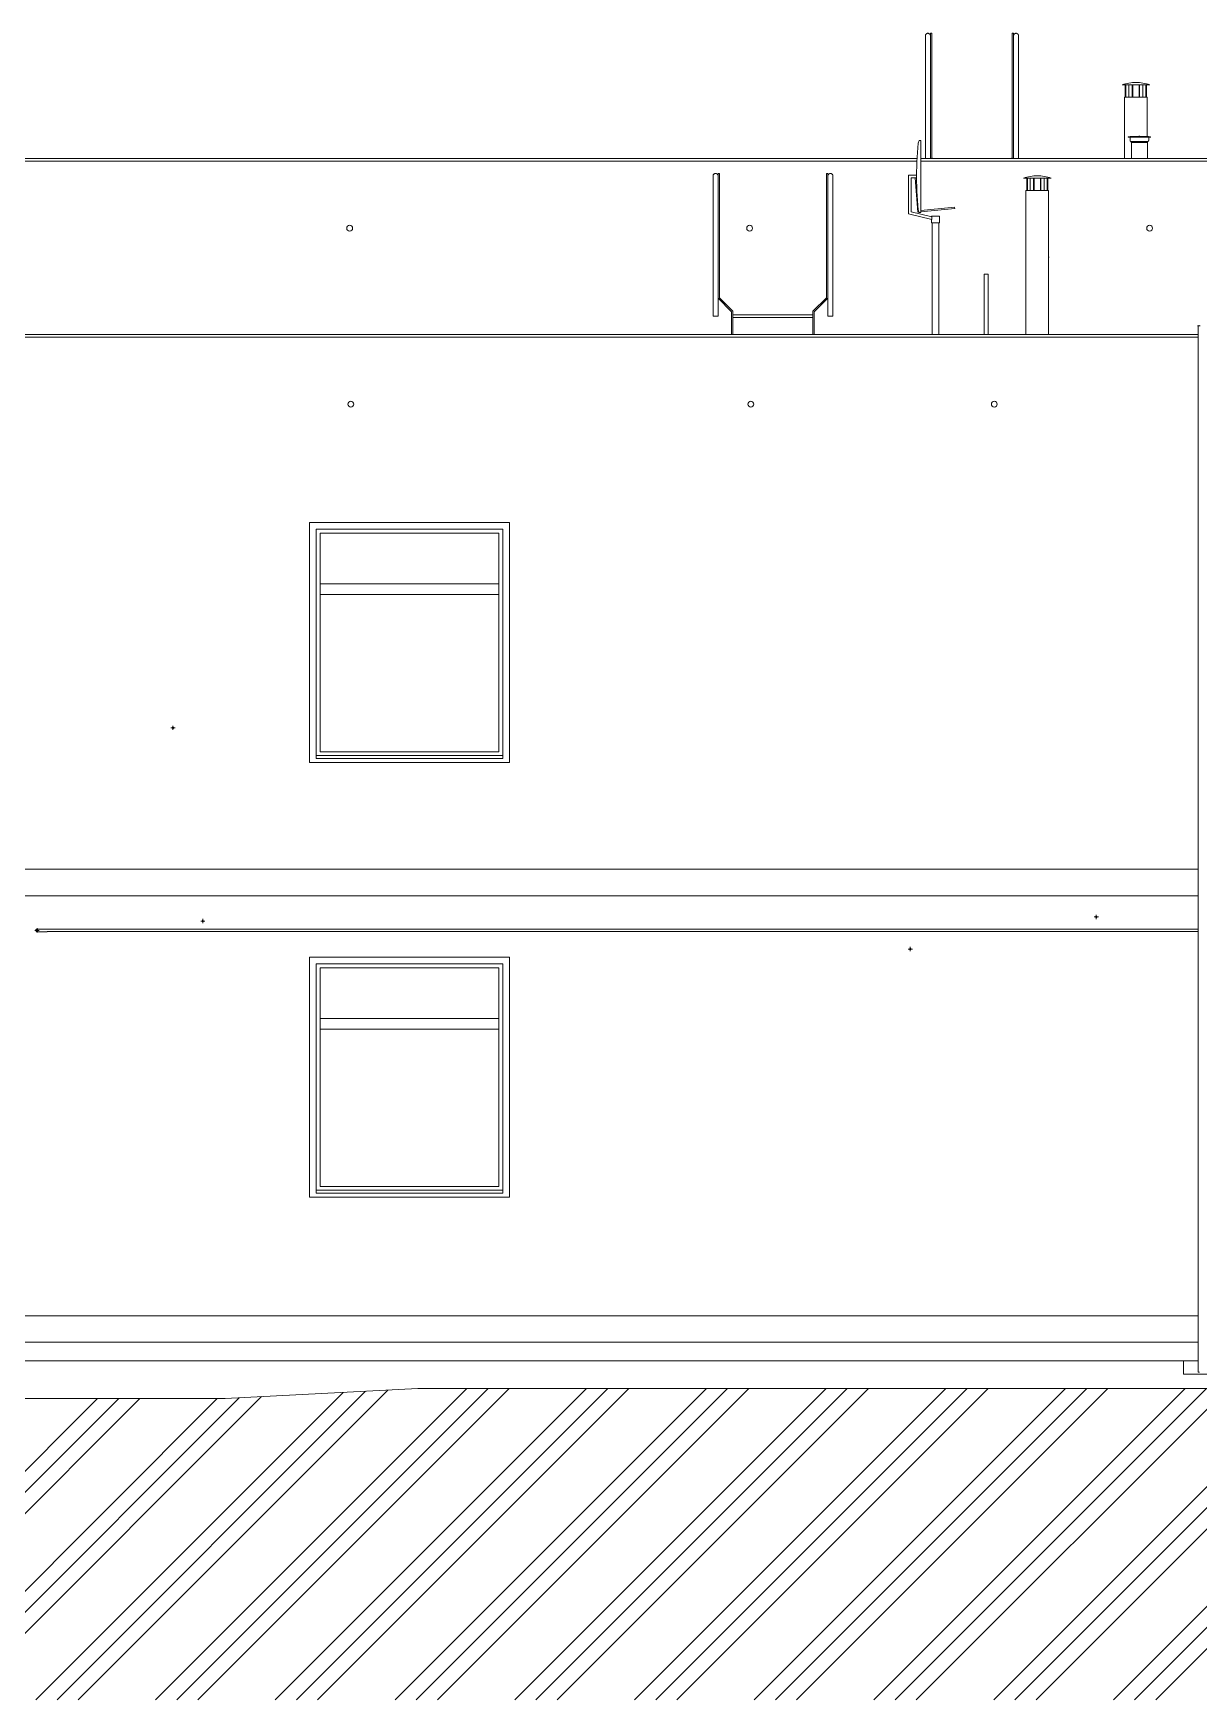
# Model space of a CAD drawing. Header units: millimetres. Extents: x -4051 to 472247, y -45352 to 20466.
# Drawn here: x 435438 to 444179, y -2011 to 10490 of the extents above; entities that cross this region are included whole.
import ezdxf

# ---------------------------------------------------------------- set-up
doc = ezdxf.new("R2010")
doc.units = ezdxf.units.MM
for name, color, linetype, lineweight in [('A-DETL-GENF', 92, 'Continuous', 9), ('A-DETL-THIN', 151, 'Continuous', 9), ('A-FLOR', 192, 'Continuous', 9), ('A-GLAZ', 151, 'Continuous', 9), ('A-ROOF', 132, 'Continuous', 9), ('A-WALL', 113, 'Continuous', 9), ('E-POWR-CNDT', 130, 'Continuous', 9), ('E-POWR-CNTR', 130, 'Continuous', 9), ('E-POWR-DROP', 130, 'Continuous', 9), ('M-EQPM', 50, 'Continuous', 9), ('M-HVAC-CDFF', 50, 'Continuous', 9), ('Q-SPCQ', 91, 'Continuous', 9)]:
    doc.layers.add(name, color=color, linetype=linetype, lineweight=lineweight)

# ---------------------------------------------------------------- blocks, each defined once
blk = doc.blocks.new('OKNO_1k_nadsvetlik - OKNO_1k_nadsvetlik_1500x1800-1969463-V-Bourání-Bourání')
at = {"layer": 'A-GLAZ'}
for p, q in [((-24364, 3560), (-24364, 1760)), ((-22864, 3560), (-24364, 3560)), ((-24314, 3510), (-22914, 3510)), ((-24314, 3510), (-24314, 1812)), ((-22914, 3510), (-22914, 1812)), ((-22864, 1760), (-22864, 3560)), ((-24284, 1840), (-24284, 3480)), ((-24284, 3480), (-22944, 3480)), ((-22944, 3480), (-22944, 1840)), ((-24284, 3100), (-22944, 3100)), ((-24284, 3100), (-24284, 3020)), ((-22944, 3020), (-24284, 3020)), ((-22944, 3020), (-22944, 3100)), ((-24364, 1760), (-22864, 1760)), ((-22944, 1840), (-24284, 1840))]:
    blk.add_line(p, q, dxfattribs=at)
blk = doc.blocks.new('parapet_ext - parapet_ext-1802102-V-Bourání-Bourání')
at = {"layer": 'Q-SPCQ'}
for p, q in [((-24314, 1790), (-24314, 1812)), ((-22914, 1812), (-24314, 1812)), ((-22914, 1790), (-24314, 1790)), ((-22914, 1812), (-22914, 1790))]:
    blk.add_line(p, q, dxfattribs=at)
blk = doc.blocks.new('Žebřík - Standardní-1244347-V-Bourání-Bourání')
at = {"layer": 'Q-SPCQ', "color": 41}
for p, q in [((-21337, 9420), (-21337, 8369)), ((-21299, 9439), (-21299, 9420)), ((-21289, 9439), (-21299, 9439)), ((-21299, 8369), (-21299, 9420)), ((-21289, 8506), (-21289, 9439)), ((-20486, 9439), (-20486, 8506)), ((-20476, 9439), (-20486, 9439)), ((-20476, 9420), (-20476, 9439)), ((-20476, 9420), (-20476, 8369)), ((-20438, 8369), (-20438, 9420)), ((-21299, 8502), (-21198, 8401)), ((-21188, 8405), (-21289, 8506)), ((-20486, 8506), (-20588, 8405)), ((-20578, 8401), (-20476, 8502)), ((-21198, 8401), (-21198, 8230)), ((-21188, 8230), (-21188, 8405)), ((-20588, 8379), (-21188, 8379)), ((-20588, 8405), (-20588, 8230)), ((-20578, 8230), (-20578, 8401)), ((-21337, 8369), (-21318, 8369)), ((-21318, 8369), (-21299, 8369)), ((-21188, 8359), (-20588, 8359)), ((-20476, 8369), (-20457, 8369)), ((-20457, 8369), (-20438, 8369))]:
    blk.add_line(p, q, dxfattribs=at)
for points, knots in [([(-21318, 9439), (-21320, 9439), (-21323, 9438), (-21326, 9437), (-21328, 9436), (-21330, 9435), (-21331, 9434), (-21332, 9433), (-21334, 9431), (-21335, 9430), (-21336, 9428), (-21336, 9427), (-21336, 9426), (-21337, 9425), (-21337, 9423), (-21337, 9422), (-21337, 9421), (-21337, 9420), (-21337, 9420)], [0, 0, 0, 0, 0.0833333, 0.125, 0.1666667, 0.2083333, 0.2291667, 0.25, 0.2916667, 0.3333333, 0.3541667, 0.375, 0.3958333, 0.4166667, 0.4375, 0.4583333, 0.4791667, 0.5, 0.5, 0.5, 0.5]), ([(-21299, 9420), (-21299, 9420), (-21299, 9421), (-21300, 9422), (-21300, 9423), (-21300, 9425), (-21300, 9426), (-21301, 9427), (-21301, 9428), (-21302, 9429), (-21303, 9430), (-21304, 9432), (-21305, 9433), (-21306, 9434), (-21307, 9435), (-21309, 9436), (-21311, 9437), (-21314, 9438), (-21317, 9439), (-21318, 9439)], [0.5, 0.5, 0.5, 0.5, 0.5208333, 0.5416667, 0.5625, 0.5833333, 0.6041667, 0.625, 0.6458333, 0.6666667, 0.6875, 0.7083333, 0.75, 0.7708333, 0.7916667, 0.8333333, 0.875, 0.9166667, 1, 1, 1, 1]), ([(-20457, 9439), (-20459, 9439), (-20461, 9438), (-20464, 9437), (-20467, 9436), (-20468, 9435), (-20470, 9434), (-20471, 9433), (-20472, 9431), (-20473, 9430), (-20474, 9428), (-20475, 9427), (-20475, 9426), (-20476, 9425), (-20476, 9423), (-20476, 9422), (-20476, 9421), (-20476, 9420), (-20476, 9420)], [0, 0, 0, 0, 0.0833333, 0.125, 0.1666667, 0.2083333, 0.2291667, 0.25, 0.2916667, 0.3333333, 0.3541667, 0.375, 0.3958333, 0.4166667, 0.4375, 0.4583333, 0.4791667, 0.5, 0.5, 0.5, 0.5]), ([(-20438, 9420), (-20438, 9420), (-20438, 9421), (-20438, 9422), (-20438, 9423), (-20439, 9425), (-20439, 9426), (-20440, 9427), (-20440, 9428), (-20441, 9429), (-20441, 9430), (-20442, 9432), (-20443, 9433), (-20445, 9434), (-20446, 9435), (-20448, 9436), (-20450, 9437), (-20453, 9438), (-20455, 9439), (-20457, 9439)], [0.5, 0.5, 0.5, 0.5, 0.5208333, 0.5416667, 0.5625, 0.5833333, 0.6041667, 0.625, 0.6458333, 0.6666667, 0.6875, 0.7083333, 0.75, 0.7708333, 0.7916667, 0.8333333, 0.875, 0.9166667, 1, 1, 1, 1])]:
    blk.add_open_spline(points, degree=3, knots=knots, dxfattribs=at)
blk = doc.blocks.new('Žebřík - Standardní 2-1244553-V-Bourání-Bourání')
at = {"layer": 'Q-SPCQ', "color": 41}
for p, q in [((-19745, 10471), (-19745, 9550)), ((-19707, 10490), (-19707, 10471)), ((-19697, 10490), (-19707, 10490)), ((-19707, 9550), (-19707, 10471)), ((-19697, 9557), (-19697, 10490)), ((-19094, 10490), (-19094, 9557)), ((-19084, 10490), (-19094, 10490)), ((-19084, 10471), (-19084, 10490)), ((-19084, 10471), (-19084, 9550)), ((-19046, 9550), (-19046, 10471)), ((-19707, 9553), (-19704, 9550)), ((-19690, 9550), (-19697, 9557)), ((-19094, 9557), (-19101, 9550)), ((-19087, 9550), (-19084, 9553))]:
    blk.add_line(p, q, dxfattribs=at)
for points, knots in [([(-19726, 10490), (-19728, 10490), (-19730, 10490), (-19733, 10489), (-19736, 10487), (-19737, 10486), (-19739, 10485), (-19740, 10484), (-19741, 10483), (-19742, 10481), (-19743, 10479), (-19744, 10478), (-19744, 10477), (-19745, 10476), (-19745, 10475), (-19745, 10473), (-19745, 10472), (-19745, 10471), (-19745, 10471)], [0, 0, 0, 0, 0.0833333, 0.125, 0.1666667, 0.2083333, 0.2291667, 0.25, 0.2916667, 0.3333333, 0.3541667, 0.375, 0.3958333, 0.4166667, 0.4375, 0.4583333, 0.4791667, 0.5, 0.5, 0.5, 0.5]), ([(-19707, 10471), (-19707, 10471), (-19707, 10472), (-19707, 10473), (-19707, 10475), (-19708, 10476), (-19708, 10477), (-19709, 10478), (-19709, 10479), (-19710, 10480), (-19710, 10482), (-19711, 10483), (-19712, 10484), (-19714, 10485), (-19715, 10486), (-19717, 10487), (-19719, 10489), (-19722, 10490), (-19724, 10490), (-19726, 10490)], [0.5, 0.5, 0.5, 0.5, 0.5208333, 0.5416667, 0.5625, 0.5833333, 0.6041667, 0.625, 0.6458333, 0.6666667, 0.6875, 0.7083333, 0.75, 0.7708333, 0.7916667, 0.8333333, 0.875, 0.9166667, 1, 1, 1, 1]), ([(-19065, 10490), (-19066, 10490), (-19069, 10490), (-19072, 10489), (-19074, 10487), (-19076, 10486), (-19077, 10485), (-19079, 10484), (-19080, 10483), (-19081, 10481), (-19082, 10479), (-19082, 10478), (-19083, 10477), (-19083, 10476), (-19084, 10475), (-19084, 10473), (-19084, 10472), (-19084, 10471), (-19084, 10471)], [0, 0, 0, 0, 0.0833333, 0.125, 0.1666667, 0.2083333, 0.2291667, 0.25, 0.2916667, 0.3333333, 0.3541667, 0.375, 0.3958333, 0.4166667, 0.4375, 0.4583333, 0.4791667, 0.5, 0.5, 0.5, 0.5]), ([(-19046, 10471), (-19046, 10471), (-19046, 10472), (-19046, 10473), (-19046, 10475), (-19046, 10476), (-19047, 10477), (-19047, 10478), (-19048, 10479), (-19048, 10480), (-19049, 10482), (-19050, 10483), (-19051, 10484), (-19052, 10485), (-19054, 10486), (-19055, 10487), (-19058, 10489), (-19061, 10490), (-19063, 10490), (-19065, 10490)], [0.5, 0.5, 0.5, 0.5, 0.5208333, 0.5416667, 0.5625, 0.5833333, 0.6041667, 0.625, 0.6458333, 0.6666667, 0.6875, 0.7083333, 0.75, 0.7708333, 0.7916667, 0.8333333, 0.875, 0.9166667, 1, 1, 1, 1])]:
    blk.add_open_spline(points, degree=3, knots=knots, dxfattribs=at)
blk = doc.blocks.new('OKNO_1k_nadsvetlik - OKNO_1k_nadsvetlik_1500x1800-1969513-V-Bourání-Bourání')
at = {"layer": 'A-GLAZ'}
for p, q in [((-22864, 6820), (-24364, 6820)), ((-24364, 6820), (-24364, 5020)), ((-24314, 5072), (-24314, 6770)), ((-24314, 6770), (-22914, 6770)), ((-22914, 5072), (-22914, 6770)), ((-22864, 5020), (-22864, 6820)), ((-24284, 5100), (-24284, 6740)), ((-24284, 6740), (-22944, 6740)), ((-22944, 6740), (-22944, 5100)), ((-24284, 6360), (-22944, 6360)), ((-24284, 6360), (-24284, 6280)), ((-22944, 6280), (-24284, 6280)), ((-22944, 6280), (-22944, 6360)), ((-24364, 5020), (-22864, 5020)), ((-22944, 5100), (-24284, 5100))]:
    blk.add_line(p, q, dxfattribs=at)
blk = doc.blocks.new('parapet_ext - parapet_ext-1802104-V-Bourání-Bourání')
at = {"layer": 'Q-SPCQ'}
for p, q in [((-24314, 5050), (-24314, 5072)), ((-22914, 5072), (-24314, 5072)), ((-22914, 5050), (-24314, 5050)), ((-22914, 5072), (-22914, 5050))]:
    blk.add_line(p, q, dxfattribs=at)
blk = doc.blocks.new('DPS_antenna - DPS_antenna-1509611-V-Bourání-Bourání')
at = {"layer": 'M-EQPM', "color": 41}
for p, q in [((-19780, 9686), (-19791, 9686)), ((-19780, 9416), (-19780, 9686)), ((-19809, 9526), (-19812, 9416)), ((-19872, 9426), (-19872, 9137)), ((-19812, 9426), (-19872, 9426)), ((-19852, 9152), (-19852, 9406)), ((-19852, 9406), (-19812, 9406)), ((-19822, 9406), (-19802, 9148)), ((-19812, 9406), (-19812, 9426)), ((-19809, 9307), (-19812, 9416)), ((-19811, 9404), (-19812, 9406)), ((-19780, 9146), (-19780, 9416)), ((-19872, 9137), (-19697, 9093)), ((-19852, 9152), (-19697, 9113)), ((-19802, 9148), (-19793, 9149)), ((-19791, 9146), (-19780, 9146)), ((-19526, 9186), (-19780, 9160)), ((-19780, 9151), (-19525, 9177)), ((-19525, 9177), (-19526, 9186)), ((-19699, 9118), (-19699, 9114)), ((-19639, 9118), (-19699, 9118)), ((-19696, 9118), (-19699, 9118)), ((-19699, 9093), (-19699, 9068)), ((-19699, 9068), (-19639, 9068)), ((-19697, 9093), (-19697, 9113)), ((-19694, 9068), (-19694, 8230)), ((-19644, 8230), (-19644, 9068)), ((-19639, 9068), (-19639, 9118)), ((-19304, 8684), (-19304, 8230)), ((-19274, 8684), (-19304, 8684)), ((-19274, 8230), (-19274, 8684))]:
    blk.add_line(p, q, dxfattribs=at)
at = {"layer": 'M-EQPM', "color": 41, "flags": 128}
for points in [[(-19809, 9526), (-19798, 9667), (-19792, 9685), (-19792, 9686), (-19792, 9686), (-19791, 9686)], [(-19809, 9307), (-19798, 9166), (-19792, 9147), (-19792, 9147), (-19792, 9146), (-19791, 9146)]]:
    blk.add_lwpolyline(points, dxfattribs=at)
blk = doc.blocks.new('Komín1 - Komín1-1879209-V-Bourání-Bourání')
at = {"layer": 'M-HVAC-CDFF'}
for p, q in [((-19008, 9404), (-18906, 9404)), ((-18985, 9404), (-18985, 9310)), ((-18980, 9310), (-18980, 9404)), ((-18959, 9310), (-18959, 9404)), ((-18933, 9404), (-18933, 9310)), ((-18930, 9310), (-18930, 9404)), ((-18906, 9404), (-18804, 9404)), ((-18882, 9310), (-18882, 9404)), ((-18879, 9310), (-18879, 9404)), ((-18853, 9404), (-18853, 9310)), ((-18832, 9310), (-18832, 9404)), ((-18827, 9310), (-18827, 9404)), ((-18991, 9310), (-18991, 8230)), ((-18906, 9310), (-18991, 9310)), ((-18821, 9310), (-18906, 9310)), ((-18821, 8230), (-18821, 9310))]:
    blk.add_line(p, q, dxfattribs=at)
at = {"layer": 'M-HVAC-CDFF', "flags": 128}
for points in [[(-19010, 9404), (-18997, 9408), (-18984, 9412), (-18971, 9414), (-18958, 9417), (-18945, 9419), (-18931, 9420), (-18918, 9421), (-18906, 9421)], [(-18906, 9421), (-18893, 9421), (-18879, 9420), (-18866, 9418), (-18853, 9417), (-18840, 9414), (-18827, 9411), (-18814, 9408), (-18802, 9404)]]:
    blk.add_lwpolyline(points, dxfattribs=at)
blk = doc.blocks.new('Komín2 - Komín2-1880273-V-Bourání-Bourání')
at = {"layer": 'M-HVAC-CDFF'}
blk.add_line((-18820, 8810), (-18818, 8810), dxfattribs=at)
blk.add_line((-18820, 8810), (-18818, 8810), dxfattribs=at)
at = {"layer": 'M-HVAC-CDFF', "flags": 128}
for points in [[(-18819, 8813), (-18819, 8813), (-18819, 8813), (-18820, 8813), (-18820, 8813), (-18821, 8813)], [(-18821, 8813), (-18820, 8813), (-18820, 8813), (-18819, 8813), (-18819, 8813), (-18819, 8813), (-18819, 8813)], [(-18819, 8813), (-18819, 8813), (-18819, 8813), (-18819, 8813), (-18819, 8813), (-18819, 8813), (-18818, 8813), (-18818, 8813), (-18818, 8813), (-18818, 8813), (-18818, 8813), (-18818, 8812), (-18818, 8812), (-18818, 8812), (-18818, 8812), (-18818, 8812), (-18817, 8812), (-18817, 8812), (-18817, 8812), (-18817, 8812), (-18817, 8812), (-18817, 8812), (-18817, 8812), (-18817, 8812), (-18817, 8812), (-18817, 8811), (-18817, 8811), (-18817, 8811), (-18817, 8811), (-18817, 8811), (-18817, 8811), (-18817, 8811), (-18816, 8811), (-18816, 8811), (-18816, 8811), (-18816, 8810), (-18816, 8810), (-18816, 8810), (-18816, 8810), (-18816, 8810), (-18816, 8810)]]:
    blk.add_lwpolyline(points, dxfattribs=at)
blk = doc.blocks.new('Komín3 - Komín3-1950367-V-Bourání-Bourání')
at = {"layer": 'M-HVAC-CDFF'}
for p, q in [((-18269, 10104), (-18166, 10104)), ((-18251, 10010), (-18251, 9550)), ((-18166, 10010), (-18251, 10010)), ((-18246, 10104), (-18246, 10010)), ((-18241, 10010), (-18241, 10104)), ((-18219, 10010), (-18219, 10104)), ((-18193, 10104), (-18193, 10010)), ((-18190, 10010), (-18190, 10104)), ((-18166, 10104), (-18064, 10104)), ((-18081, 10010), (-18166, 10010)), ((-18142, 10010), (-18142, 10104)), ((-18140, 10010), (-18140, 10104)), ((-18114, 10104), (-18114, 10010)), ((-18092, 10010), (-18092, 10104)), ((-18087, 10010), (-18087, 10104)), ((-18081, 9714), (-18081, 10010))]:
    blk.add_line(p, q, dxfattribs=at)
at = {"layer": 'M-HVAC-CDFF', "flags": 128}
for points in [[(-18270, 10104), (-18257, 10108), (-18244, 10112), (-18231, 10114), (-18218, 10117), (-18205, 10119), (-18192, 10120), (-18178, 10121), (-18166, 10121)], [(-18166, 10121), (-18153, 10121), (-18140, 10120), (-18126, 10118), (-18113, 10117), (-18100, 10114), (-18087, 10111), (-18074, 10108), (-18062, 10104)]]:
    blk.add_lwpolyline(points, dxfattribs=at)
blk = doc.blocks.new('Komín4 - Komín4-1953879-V-Bourání-Bourání')
at = {"layer": 'M-HVAC-CDFF'}
for p, q in [((-18224, 9710), (-18140, 9710)), ((-18224, 9710), (-18214, 9710)), ((-18210, 9713), (-18140, 9713)), ((-18210, 9710), (-18210, 9690)), ((-18205, 9678), (-18140, 9678)), ((-18200, 9670), (-18200, 9550)), ((-18199, 9670), (-18200, 9670)), ((-18187, 9670), (-18198, 9670)), ((-18186, 9670), (-18187, 9670)), ((-18167, 9670), (-18186, 9670)), ((-18164, 9670), (-18168, 9670)), ((-18140, 9670), (-18164, 9670)), ((-18149, 9715), (-18140, 9715)), ((-18140, 9715), (-18131, 9715)), ((-18140, 9713), (-18119, 9713)), ((-18140, 9710), (-18056, 9710)), ((-18140, 9678), (-18075, 9678)), ((-18116, 9670), (-18140, 9670)), ((-18113, 9670), (-18116, 9670)), ((-18094, 9670), (-18113, 9670)), ((-18108, 9713), (-18070, 9713)), ((-18093, 9670), (-18095, 9670)), ((-18082, 9670), (-18093, 9670)), ((-18080, 9670), (-18081, 9670)), ((-18080, 9550), (-18080, 9670)), ((-18070, 9690), (-18070, 9710)), ((-18066, 9710), (-18056, 9710))]:
    blk.add_line(p, q, dxfattribs=at)
at = {"layer": 'M-HVAC-CDFF', "flags": 128}
for points in [[(-18225, 9710), (-18225, 9710), (-18225, 9710), (-18225, 9710), (-18225, 9710), (-18225, 9711), (-18225, 9711), (-18225, 9711), (-18225, 9711), (-18225, 9711), (-18225, 9711), (-18225, 9711), (-18225, 9711), (-18225, 9711), (-18225, 9711), (-18225, 9712), (-18225, 9712), (-18225, 9712), (-18224, 9712), (-18224, 9712), (-18224, 9712), (-18224, 9712), (-18224, 9712), (-18224, 9712), (-18224, 9712), (-18224, 9712), (-18224, 9712), (-18224, 9712), (-18224, 9712), (-18223, 9712), (-18223, 9713), (-18223, 9713), (-18223, 9713), (-18223, 9713), (-18223, 9713), (-18223, 9713), (-18223, 9713), (-18223, 9713), (-18223, 9713), (-18222, 9713), (-18222, 9713)], [(-18222, 9713), (-18222, 9713), (-18222, 9713), (-18222, 9713), (-18221, 9713), (-18221, 9713), (-18220, 9713), (-18219, 9713), (-18218, 9713), (-18217, 9713), (-18216, 9713), (-18215, 9713), (-18213, 9713), (-18212, 9713), (-18210, 9713), (-18208, 9713), (-18206, 9713), (-18205, 9713)], [(-18140, 9713), (-18143, 9713), (-18147, 9713), (-18150, 9713), (-18153, 9713), (-18156, 9713), (-18160, 9713), (-18163, 9713), (-18166, 9713), (-18169, 9713), (-18172, 9713), (-18175, 9713), (-18178, 9713), (-18181, 9713), (-18184, 9713), (-18187, 9713), (-18189, 9713), (-18192, 9713), (-18194, 9713), (-18197, 9713), (-18199, 9713), (-18201, 9713), (-18204, 9713), (-18206, 9713), (-18208, 9713), (-18209, 9713), (-18211, 9713), (-18213, 9713), (-18214, 9713), (-18216, 9713), (-18217, 9713), (-18218, 9713), (-18219, 9713), (-18220, 9713), (-18221, 9713), (-18221, 9713), (-18222, 9713), (-18222, 9713), (-18222, 9713), (-18222, 9713), (-18222, 9713)], [(-18210, 9713), (-18210, 9713), (-18210, 9713), (-18210, 9713), (-18210, 9713), (-18210, 9713), (-18210, 9713), (-18210, 9713), (-18210, 9714), (-18210, 9714), (-18210, 9714), (-18210, 9714), (-18210, 9714), (-18210, 9714), (-18210, 9714), (-18210, 9714), (-18210, 9714), (-18210, 9714), (-18209, 9715), (-18209, 9715), (-18209, 9715), (-18209, 9715), (-18209, 9715), (-18209, 9715), (-18209, 9715), (-18209, 9715), (-18209, 9715), (-18209, 9715), (-18209, 9715), (-18208, 9715), (-18208, 9715), (-18208, 9715), (-18208, 9715), (-18208, 9715), (-18208, 9715), (-18208, 9715), (-18208, 9715), (-18208, 9715), (-18208, 9715), (-18207, 9715), (-18207, 9715)], [(-18205, 9678), (-18205, 9679), (-18206, 9679), (-18206, 9680), (-18206, 9680), (-18207, 9680), (-18207, 9681), (-18208, 9681), (-18208, 9682), (-18208, 9682), (-18208, 9683), (-18209, 9683), (-18209, 9684), (-18209, 9684), (-18209, 9685), (-18210, 9685), (-18210, 9686), (-18210, 9687), (-18210, 9687), (-18210, 9688), (-18210, 9688), (-18210, 9689), (-18210, 9689), (-18210, 9690)], [(-18207, 9715), (-18207, 9715), (-18207, 9715), (-18207, 9715), (-18207, 9715), (-18206, 9715), (-18205, 9715), (-18205, 9715), (-18204, 9715), (-18203, 9715), (-18202, 9715), (-18201, 9715), (-18200, 9715), (-18198, 9715), (-18197, 9715), (-18196, 9715), (-18194, 9715), (-18192, 9715), (-18191, 9715), (-18189, 9715), (-18187, 9715), (-18185, 9715), (-18183, 9715), (-18181, 9715), (-18179, 9715), (-18176, 9715), (-18174, 9715), (-18172, 9715), (-18169, 9715), (-18167, 9715), (-18164, 9715), (-18162, 9715), (-18159, 9715), (-18157, 9715), (-18154, 9715), (-18152, 9715), (-18149, 9715)], [(-18140, 9715), (-18143, 9715), (-18145, 9715), (-18148, 9715), (-18151, 9715), (-18153, 9715), (-18156, 9715), (-18159, 9715), (-18161, 9715), (-18164, 9715), (-18166, 9715), (-18169, 9715), (-18171, 9715), (-18174, 9715), (-18176, 9715), (-18178, 9715), (-18180, 9715), (-18182, 9715), (-18184, 9715), (-18186, 9715), (-18188, 9715), (-18190, 9715), (-18192, 9715), (-18194, 9715), (-18195, 9715), (-18197, 9715), (-18198, 9715), (-18199, 9715), (-18201, 9715), (-18202, 9715), (-18203, 9715), (-18204, 9715), (-18205, 9715), (-18205, 9715), (-18206, 9715), (-18206, 9715), (-18207, 9715), (-18207, 9715), (-18207, 9715), (-18207, 9715), (-18207, 9715)], [(-18200, 9670), (-18200, 9670), (-18200, 9671), (-18200, 9671), (-18200, 9672), (-18200, 9672), (-18200, 9672), (-18201, 9673), (-18201, 9673), (-18201, 9674), (-18201, 9674), (-18201, 9674), (-18201, 9675), (-18201, 9675), (-18202, 9675), (-18202, 9676), (-18202, 9676), (-18202, 9676), (-18203, 9677), (-18203, 9677), (-18203, 9677), (-18203, 9677), (-18204, 9678), (-18204, 9678), (-18204, 9678), (-18205, 9678), (-18205, 9678)], [(-18151, 9715), (-18150, 9716), (-18149, 9716), (-18148, 9717), (-18147, 9717), (-18146, 9717), (-18145, 9717), (-18144, 9717), (-18143, 9718), (-18142, 9718), (-18141, 9718), (-18140, 9718)], [(-18140, 9718), (-18139, 9718), (-18138, 9718), (-18137, 9718), (-18136, 9717), (-18135, 9717), (-18134, 9717), (-18133, 9717), (-18132, 9716), (-18131, 9716), (-18130, 9716), (-18130, 9715)], [(-18073, 9715), (-18073, 9715), (-18073, 9715), (-18073, 9715), (-18074, 9715), (-18074, 9715), (-18075, 9715), (-18075, 9715), (-18076, 9715), (-18077, 9715), (-18078, 9715), (-18079, 9715), (-18080, 9715), (-18082, 9715), (-18083, 9715), (-18085, 9715), (-18086, 9715), (-18088, 9715), (-18090, 9715), (-18091, 9715), (-18093, 9715), (-18095, 9715), (-18097, 9715), (-18099, 9715), (-18102, 9715), (-18104, 9715), (-18106, 9715), (-18108, 9715), (-18111, 9715), (-18113, 9715), (-18116, 9715), (-18118, 9715), (-18121, 9715), (-18123, 9715), (-18126, 9715), (-18129, 9715), (-18131, 9715), (-18134, 9715), (-18137, 9715), (-18139, 9715), (-18140, 9715)], [(-18058, 9713), (-18058, 9713), (-18058, 9713), (-18058, 9713), (-18059, 9713), (-18059, 9713), (-18060, 9713), (-18061, 9713), (-18062, 9713), (-18063, 9713), (-18064, 9713), (-18066, 9713), (-18067, 9713), (-18069, 9713), (-18070, 9713), (-18072, 9713), (-18074, 9713), (-18076, 9713), (-18078, 9713), (-18080, 9713), (-18083, 9713), (-18085, 9713), (-18088, 9713), (-18090, 9713), (-18093, 9713), (-18096, 9713), (-18098, 9713), (-18101, 9713), (-18104, 9713), (-18107, 9713), (-18110, 9713), (-18113, 9713), (-18117, 9713), (-18120, 9713), (-18123, 9713), (-18126, 9713), (-18129, 9713), (-18133, 9713), (-18136, 9713), (-18139, 9713), (-18140, 9713)], [(-18131, 9715), (-18129, 9715), (-18127, 9715), (-18124, 9715), (-18122, 9715), (-18119, 9715), (-18116, 9715), (-18114, 9715), (-18111, 9715), (-18109, 9715), (-18107, 9715), (-18104, 9715), (-18102, 9715), (-18100, 9715), (-18098, 9715), (-18096, 9715), (-18094, 9715), (-18092, 9715), (-18090, 9715), (-18088, 9715), (-18087, 9715), (-18085, 9715), (-18083, 9715), (-18082, 9715), (-18081, 9715), (-18080, 9715), (-18078, 9715), (-18077, 9715), (-18076, 9715), (-18076, 9715), (-18075, 9715), (-18074, 9715), (-18074, 9715), (-18073, 9715), (-18073, 9715), (-18073, 9715), (-18073, 9715), (-18073, 9715)], [(-18075, 9678), (-18076, 9678), (-18076, 9678), (-18076, 9678), (-18077, 9678), (-18077, 9677), (-18077, 9677), (-18078, 9677), (-18078, 9676), (-18078, 9676), (-18078, 9676), (-18079, 9675), (-18079, 9675), (-18079, 9675), (-18079, 9674), (-18079, 9674), (-18079, 9674), (-18080, 9673), (-18080, 9673), (-18080, 9673), (-18080, 9672), (-18080, 9672), (-18080, 9671), (-18080, 9671), (-18080, 9671), (-18080, 9670), (-18080, 9670)], [(-18075, 9713), (-18073, 9713), (-18071, 9713), (-18069, 9713), (-18068, 9713), (-18066, 9713), (-18065, 9713), (-18063, 9713), (-18062, 9713), (-18061, 9713), (-18060, 9713), (-18060, 9713), (-18059, 9713), (-18059, 9713), (-18058, 9713), (-18058, 9713), (-18058, 9713), (-18058, 9713)], [(-18070, 9690), (-18070, 9689), (-18070, 9688), (-18070, 9688), (-18070, 9687), (-18070, 9687), (-18071, 9686), (-18071, 9686), (-18071, 9685), (-18071, 9685), (-18071, 9684), (-18071, 9683), (-18072, 9683), (-18072, 9682), (-18072, 9682), (-18073, 9682), (-18073, 9681), (-18073, 9681), (-18074, 9680), (-18074, 9680), (-18074, 9679), (-18075, 9679), (-18075, 9679), (-18075, 9678)], [(-18073, 9715), (-18073, 9715), (-18073, 9715), (-18073, 9715), (-18072, 9715), (-18072, 9715), (-18072, 9715), (-18072, 9715), (-18072, 9715), (-18072, 9715), (-18072, 9715), (-18072, 9715), (-18072, 9715), (-18071, 9715), (-18071, 9715), (-18071, 9715), (-18071, 9715), (-18071, 9715), (-18071, 9715), (-18071, 9715), (-18071, 9715), (-18071, 9715), (-18071, 9714), (-18071, 9714), (-18071, 9714), (-18071, 9714), (-18070, 9714), (-18070, 9714), (-18070, 9714), (-18070, 9714), (-18070, 9714), (-18070, 9714), (-18070, 9713), (-18070, 9713), (-18070, 9713), (-18070, 9713), (-18070, 9713), (-18070, 9713), (-18070, 9713), (-18070, 9713), (-18070, 9713)], [(-18058, 9713), (-18058, 9713), (-18058, 9713), (-18058, 9713), (-18057, 9713), (-18057, 9713), (-18057, 9713), (-18057, 9713), (-18057, 9713), (-18057, 9713), (-18057, 9713), (-18057, 9712), (-18057, 9712), (-18056, 9712), (-18056, 9712), (-18056, 9712), (-18056, 9712), (-18056, 9712), (-18056, 9712), (-18056, 9712), (-18056, 9712), (-18056, 9712), (-18056, 9712), (-18056, 9712), (-18056, 9712), (-18056, 9711), (-18055, 9711), (-18055, 9711), (-18055, 9711), (-18055, 9711), (-18055, 9711), (-18055, 9711), (-18055, 9711), (-18055, 9711), (-18055, 9711), (-18055, 9710), (-18055, 9710), (-18055, 9710), (-18055, 9710), (-18055, 9710), (-18055, 9710)]]:
    blk.add_lwpolyline(points, dxfattribs=at)

msp = doc.modelspace()

# ---------------------------------------------------------------- hatches: boundary and pattern name
at = {"layer": 'A-DETL-GENF'}
h = msp.add_hatch(dxfattribs=at)
h.set_pattern_fill('FP_8', style=0, pattern_type=2)
h.set_pattern_definition([(45, (461874, 0), (-449.013, 449.013), []), (45, (462032.7, 0), (0, 898.026), []), (45, (461715.2, 0), (0, 898.026), [])])
h.paths.add_polyline_path([(433666, -2011), (472247, -2011), (472247, 860), (469447, 860), (464248, 951), (460781, 951), (460781, 731), (460128, 731), (456810, 615), (454470, 615), (452852, 530), (451102, 623), (447427, 430), (445727, 430), (444386, 324), (438322, 324), (436877, 248), (431437, 248), (431437, 148), (430338, 109), (429792, 235), (429172, 235), (429172, -2011), (432280, -2011)])
at = {"layer": 'E-POWR-DROP'}
for color, points in [(41, [(444181, 8291), (444184, 8292), (444186, 8295), (444186, 8298), (444184, 8301), (444180, 8301), (444178, 8300), (444177, 8295), (444178, 8293), (444180, 8291)]), (256, [(436489, 5271), (436494, 5276), (436495, 5278), (436495, 5282), (436491, 5288), (436484, 5289), (436480, 5286), (436478, 5280), (436480, 5274), (436482, 5272), (436486, 5272)]), (256, [(435469, 3751), (435474, 3756), (435475, 3758), (435475, 3762), (435471, 3768), (435464, 3769), (435460, 3766), (435457, 3760), (435460, 3754), (435462, 3752), (435466, 3752)]), (256, [(436712, 3821), (436717, 3826), (436718, 3829), (436718, 3832), (436714, 3838), (436707, 3839), (436703, 3836), (436701, 3829), (436703, 3824), (436705, 3822), (436710, 3822)]), (256, [(436712, 3821), (436717, 3826), (436718, 3829), (436718, 3832), (436714, 3838), (436707, 3839), (436703, 3836), (436701, 3829), (436703, 3824), (436705, 3822), (436710, 3822)]), (256, [(443414, 3852), (443419, 3857), (443420, 3859), (443420, 3863), (443416, 3869), (443409, 3870), (443405, 3867), (443402, 3861), (443405, 3855), (443407, 3853), (443411, 3853)]), (256, [(442019, 3611), (442024, 3616), (442025, 3618), (442025, 3622), (442021, 3628), (442014, 3629), (442010, 3626), (442007, 3620), (442010, 3614), (442012, 3612), (442016, 3612)])]:
    msp.add_hatch(color=color, dxfattribs=at).paths.add_polyline_path(points)

# ---------------------------------------------------------------- linework, layer by layer
at = {"layer": 'A-DETL-THIN'}
for p, q in [((438322, 324), (436877, 248)), ((441948, 324), (438322, 324)), ((444386, 324), (441948, 324)), ((436877, 248), (431437, 248))]:
    msp.add_line(p, q, dxfattribs=at)
at = {"layer": 'A-FLOR'}
for p, q in [((444177, 4020), (433335, 4020)), ((433335, 870), (444177, 870)), ((444176, 670), (433335, 670))]:
    msp.add_line(p, q, dxfattribs=at)
at = {"layer": 'A-ROOF', "color": 41}
for p, q in [((432811, 9550), (442066, 9550)), ((442094, 9550), (445731, 9550)), ((433335, 8230), (444176, 8230))]:
    msp.add_line(p, q, dxfattribs=at)
at = {"layer": 'A-WALL'}
for p, q in [((442065, 9530), (432811, 9530)), ((445731, 9530), (442094, 9530)), ((444176, 8210), (433335, 8210)), ((444176, 4220), (433335, 4220)), ((433335, 530), (444176, 530)), ((444066, 530), (444066, 430)), ((444066, 430), (444704, 430))]:
    msp.add_line(p, q, dxfattribs=at)
for centre, start, end in [((437811, 9028), 0, 180), ((437811, 9028), 180, 0), ((440811, 9028), 0, 180), ((440811, 9028), 180, 0), ((443811, 9028), 0, 180), ((443811, 9028), 180, 0), ((437820, 7708), 0, 180), ((437820, 7708), 180, 0), ((440820, 7708), 0, 180), ((440820, 7708), 180, 0), ((442646, 7708), 0, 180), ((442646, 7708), 180, 0)]:
    msp.add_arc(centre, 22, start, end, dxfattribs=at)
at = {"layer": 'E-POWR-CNDT', "color": 41}
for p, q in [((444176, 8276), (444176, 8244)), ((444176, 8244), (444176, 447)), ((444176, 447), (444186, 447))]:
    msp.add_line(p, q, dxfattribs=at)
at = {"layer": 'E-POWR-CNDT'}
for p, q in [((435541, 3770), (435486, 3770)), ((444177, 3769), (435541, 3769)), ((435541, 3751), (444177, 3751)), ((435486, 3750), (435541, 3750))]:
    msp.add_line(p, q, dxfattribs=at)
at = {"layer": 'E-POWR-CNDT', "color": 41, "flags": 128}
msp.add_lwpolyline([(444176, 8295), (444176, 8295), (444176, 8295), (444176, 8294), (444176, 8294), (444176, 8294), (444176, 8293), (444176, 8293), (444176, 8292), (444176, 8292), (444176, 8291), (444176, 8291), (444176, 8290), (444176, 8290), (444176, 8289), (444176, 8288), (444176, 8288), (444176, 8287), (444176, 8286), (444176, 8286), (444176, 8285), (444176, 8284), (444176, 8283), (444176, 8283), (444176, 8282), (444176, 8281), (444176, 8280), (444176, 8280), (444176, 8279), (444176, 8278), (444176, 8277), (444176, 8276), (444176, 8276)], dxfattribs=at)
at = {"layer": 'E-POWR-CNDT', "flags": 128}
for points in [[(435456, 3760), (435456, 3761), (435456, 3761), (435456, 3762), (435456, 3762), (435457, 3762), (435457, 3763), (435457, 3763), (435457, 3764), (435457, 3764), (435457, 3764), (435457, 3765), (435458, 3765), (435458, 3765), (435458, 3766), (435458, 3766), (435459, 3766), (435459, 3767)], [(435457, 3756), (435457, 3757), (435457, 3757), (435457, 3758), (435457, 3758), (435456, 3758), (435456, 3759)], [(435460, 3752), (435460, 3752), (435459, 3753), (435459, 3753), (435459, 3753), (435459, 3754), (435458, 3754)], [(435465, 3750), (435465, 3750), (435464, 3750), (435464, 3750), (435464, 3750), (435463, 3750), (435463, 3751), (435462, 3751)], [(435463, 3769), (435463, 3769), (435463, 3770), (435464, 3770), (435464, 3770), (435465, 3770), (435465, 3770)], [(435467, 3770), (435468, 3770), (435468, 3770), (435468, 3770), (435469, 3770), (435469, 3770), (435469, 3770), (435470, 3770), (435470, 3770), (435471, 3770), (435471, 3770), (435472, 3770), (435472, 3770), (435473, 3770), (435474, 3770), (435474, 3770), (435475, 3770), (435476, 3770), (435476, 3770), (435477, 3770), (435478, 3770), (435478, 3770), (435479, 3770), (435480, 3770), (435481, 3770), (435481, 3770), (435482, 3770), (435483, 3770), (435484, 3770), (435484, 3770), (435485, 3770), (435486, 3770), (435486, 3770)], [(435486, 3750), (435486, 3750), (435485, 3750), (435484, 3750), (435483, 3750), (435482, 3750), (435482, 3750), (435481, 3750), (435480, 3750), (435479, 3750), (435479, 3750), (435478, 3750), (435477, 3750), (435476, 3750), (435476, 3750), (435475, 3750), (435474, 3750), (435474, 3750), (435473, 3750), (435473, 3750), (435472, 3750), (435471, 3750), (435471, 3750), (435470, 3750), (435470, 3750), (435469, 3750), (435469, 3750), (435469, 3750)]]:
    msp.add_lwpolyline(points, dxfattribs=at)
at = {"layer": 'E-POWR-CNTR', "color": 41}
msp.add_line((444171, 8296), (444191, 8296), dxfattribs=at)
at = {"layer": 'E-POWR-CNTR'}
for p, q in [((436470, 5280), (436502, 5280)), ((436486, 5264), (436486, 5296)), ((443411, 3845), (443411, 3877)), ((435450, 3760), (435482, 3760)), ((435466, 3744), (435466, 3776)), ((436694, 3830), (436726, 3830)), ((436694, 3830), (436726, 3830)), ((436710, 3814), (436710, 3846)), ((436710, 3814), (436710, 3846)), ((443395, 3861), (443427, 3861)), ((442016, 3604), (442016, 3636)), ((442000, 3620), (442032, 3620))]:
    msp.add_line(p, q, dxfattribs=at)

# ---------------------------------------------------------------- block references
at = {"layer": 'A-GLAZ'}
for name in ['OKNO_1k_nadsvetlik - OKNO_1k_nadsvetlik_1500x1800-1969513-V-Bourání-Bourání', 'OKNO_1k_nadsvetlik - OKNO_1k_nadsvetlik_1500x1800-1969463-V-Bourání-Bourání']:
    msp.add_blockref(name, (461874, 0), dxfattribs=at)
at = {"layer": 'M-EQPM', "color": 41}
msp.add_blockref('DPS_antenna - DPS_antenna-1509611-V-Bourání-Bourání', (461874, 0), dxfattribs=at)
at = {"layer": 'M-HVAC-CDFF'}
for name in ['Komín3 - Komín3-1950367-V-Bourání-Bourání', 'Komín4 - Komín4-1953879-V-Bourání-Bourání', 'Komín1 - Komín1-1879209-V-Bourání-Bourání', 'Komín2 - Komín2-1880273-V-Bourání-Bourání']:
    msp.add_blockref(name, (461874, 0), dxfattribs=at)
at = {"layer": 'Q-SPCQ', "color": 41}
for name in ['Žebřík - Standardní 2-1244553-V-Bourání-Bourání', 'Žebřík - Standardní-1244347-V-Bourání-Bourání']:
    msp.add_blockref(name, (461874, 0), dxfattribs=at)
at = {"layer": 'Q-SPCQ'}
for name in ['parapet_ext - parapet_ext-1802104-V-Bourání-Bourání', 'parapet_ext - parapet_ext-1802102-V-Bourání-Bourání']:
    msp.add_blockref(name, (461874, 0), dxfattribs=at)

doc.saveas('drawing.dxf')
